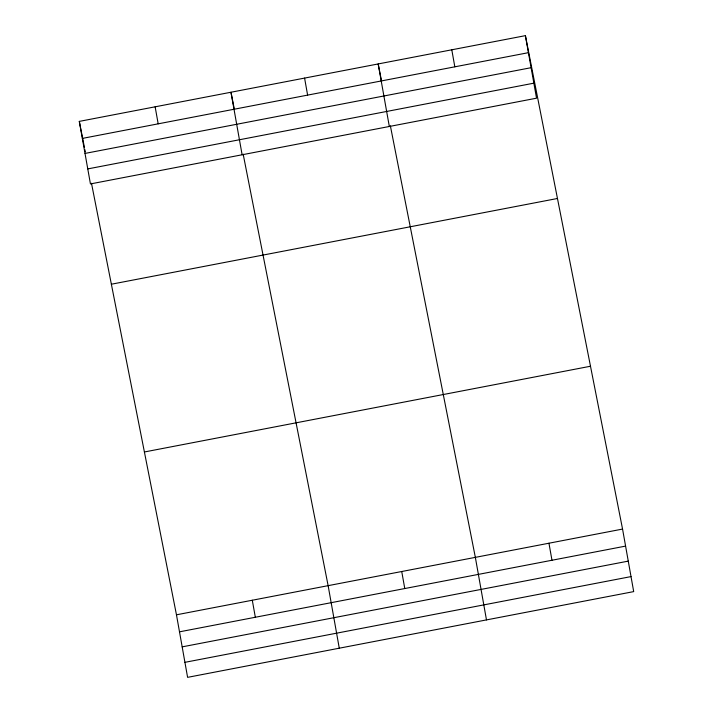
<?xml version="1.0" encoding="UTF-8"?>
<svg xmlns="http://www.w3.org/2000/svg" width="713" height="713" viewBox="0 0 713 713"><rect width="100%" height="100%" fill="white"/><g stroke="black" fill="none" stroke-linecap="round" stroke-linejoin="round"><path stroke-width="1.07" d="M525.401 35.65L536.533 98.189L90.444 183.927L79.303 121.388L525.401 35.65L622.556 529.073L633.697 591.612L187.599 677.35L176.468 614.811L91.487 183.259M82.343 138.411L528.431 52.673M85.016 153.429L531.105 67.69M87.77 168.91L533.859 83.171M111.371 284.22L557.459 198.481M144.4 451.98L590.489 366.241M176.468 614.811L622.556 529.073M179.498 631.834L625.586 546.105M182.172 646.86L628.26 561.122M184.925 662.332L631.014 576.594M381.607 81.309L378.184 63.947L389.325 126.477M390.368 125.818L475.348 557.37L486.48 619.909M234.399 109.606L230.976 92.235L242.117 154.774M243.16 154.115L328.132 585.658L339.272 648.197M79.303 121.388L84.437 147.439M84.865 149.614L85.293 151.78M548.948 543.226L551.978 560.249M451.792 49.794L454.823 66.826M401.74 571.514L404.77 588.537M304.585 78.091L307.615 95.114M252.295 600.239L255.334 617.262M155.14 106.816L158.179 123.839"/></g></svg>
